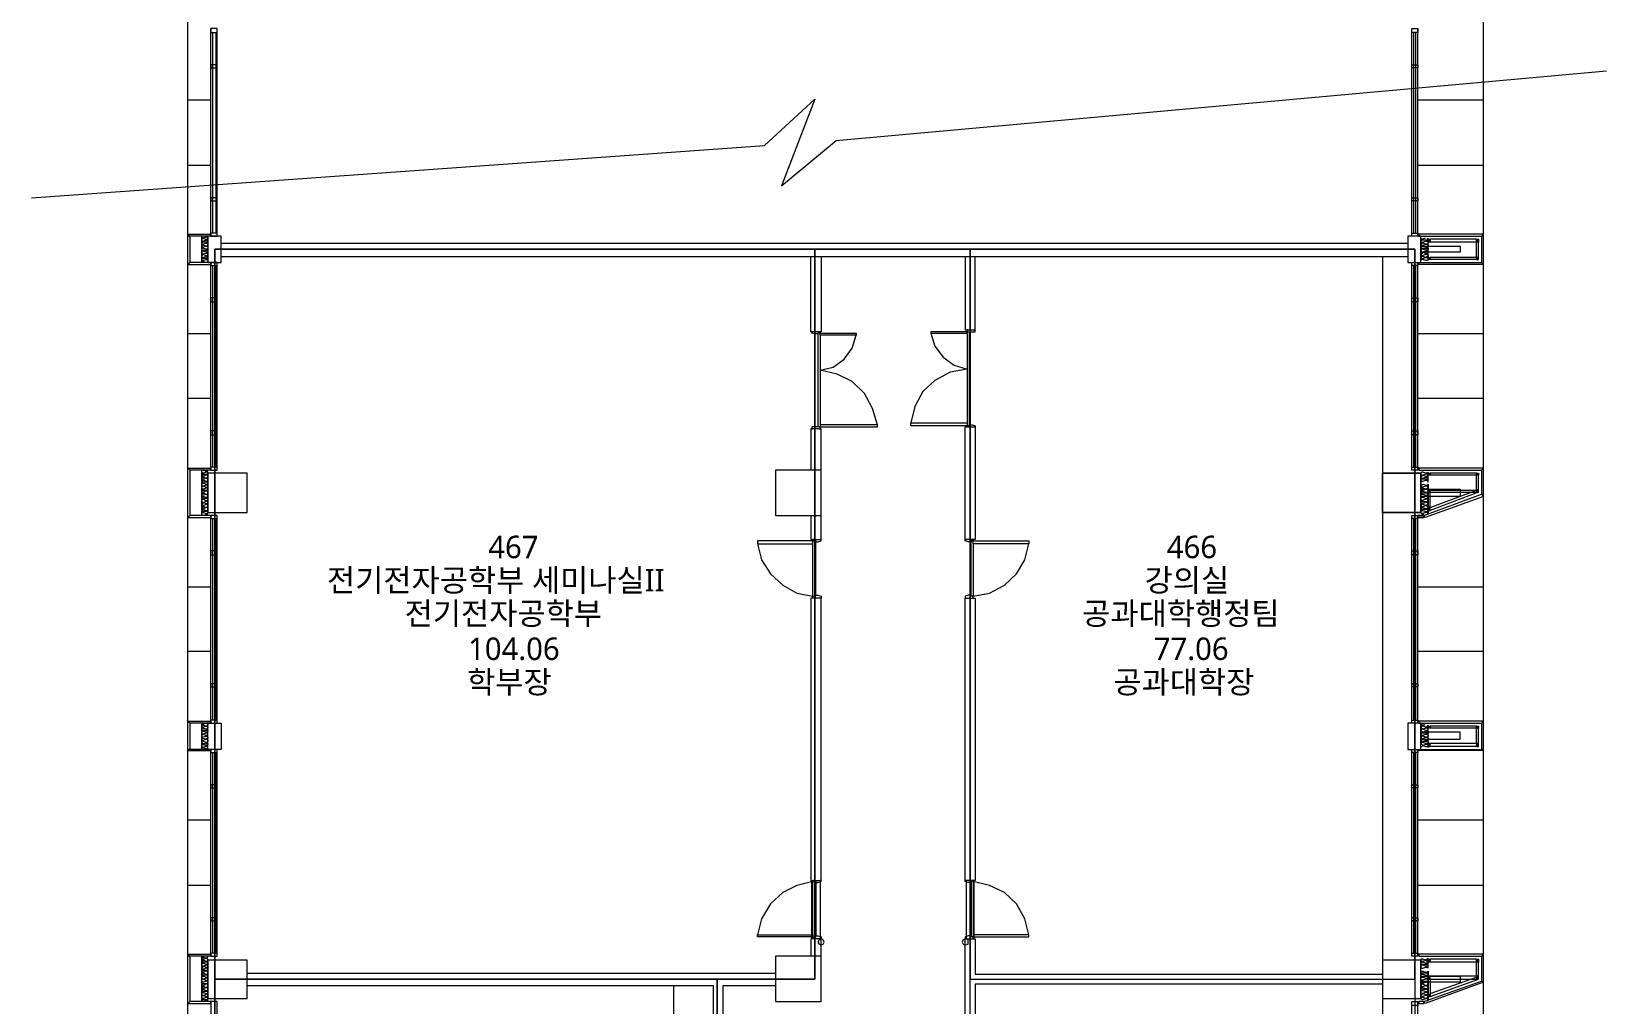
# Model space of a CAD drawing. Header units: millimetres. Extents: x -4005 to 126991, y -1911 to 106703.
# Drawn here: x 59626 to 83907, y 64587 to 79587 of the extents above; entities that cross this region are included whole.
import ezdxf

# ---------------------------------------------------------------- set-up
doc = ezdxf.new("R2010")
doc.units = ezdxf.units.MM
doc.layers.add('PDF_문자', color=7, linetype='Continuous')
doc.layers.add('PDF_형상', color=7, linetype='Continuous')
doc.styles.add('PDF 맑은 고딕', font='malgun.ttf')

msp = doc.modelspace()

# ---------------------------------------------------------------- linework, layer by layer
at = {"layer": 'PDF_형상', "lineweight": 5}
for points in [[(67787, 39389), (67787, 41798), (62036, 41798), (62036, 86505)], [(82010, 76447), (82010, 79929)], [(62393, 76432), (62393, 79634)], [(62424, 76478), (62424, 79572)], [(62471, 76478), (62471, 79572)], [(62486, 76432), (62486, 79634)], [(80907, 76432), (80907, 79634)], [(80938, 76478), (80938, 79572)], [(80969, 76478), (80969, 79572)], [(81000, 76432), (81000, 79634)], [(59626, 77022), (70927, 77831), (71704, 78546), (71191, 77209), (72031, 77908), (83907, 78981)], [(62393, 78530), (62036, 78530)], [(82010, 78530), (81000, 78530)], [(62393, 77520), (62036, 77520)], [(82010, 77520), (81000, 77520)], [(62549, 76323), (80845, 76323)], [(81140, 76401), (81156, 76385), (81140, 76370), (81124, 76370), (81078, 76370), (81062, 76370), (81047, 76354), (81062, 76338), (81078, 76338), (81124, 76354), (81140, 76354), (81156, 76338), (81156, 76323), (81140, 76307), (81124, 76307), (81078, 76323), (81062, 76323), (81047, 76307), (81062, 76292), (81078, 76292), (81124, 76307), (81140, 76307), (81156, 76292), (81156, 76276), (81140, 76261), (81124, 76261), (81078, 76276), (81062, 76276), (81047, 76261), (81062, 76245), (81078, 76245), (81124, 76245), (81140, 76245), (81156, 76245), (81156, 76230), (81140, 76214), (81124, 76214), (81078, 76230), (81062, 76230), (81047, 76214), (81062, 76183), (81078, 76183), (81062, 76167), (81047, 76152), (81062, 76136), (81078, 76136), (81124, 76152), (81140, 76152), (81156, 76136), (81156, 76121), (81140, 76121), (81124, 76105), (81078, 76121), (81062, 76121), (81047, 76105), (81062, 76090), (81078, 76090), (81124, 76105), (81140, 76105), (81156, 76090), (81156, 76074), (81140, 76059), (81124, 76059), (81078, 76074), (81062, 76074), (81047, 76059)], [(81109, 76401), (81078, 76385), (81062, 76385), (81047, 76401)], [(81047, 76276), (81653, 76276), (81653, 76183), (81047, 76183)], [(81156, 76059), (81156, 76401)], [(81902, 76385), (81187, 76385), (81156, 76338)], [(81933, 76074), (81902, 76105), (81902, 76338), (81187, 76338)], [(81933, 76385), (81902, 76338)], [(81933, 76105), (81933, 76338)], [(62393, 72825), (62393, 76028)], [(62455, 46073), (62455, 49773), (62455, 51172), (62455, 56270), (62455, 57669), (62455, 61229), (62455, 64975), (62455, 76230), (71704, 76230), (74098, 76230), (80953, 76230), (80953, 64975), (80953, 49975), (80953, 42482)], [(62486, 72825), (62486, 76028)], [(62549, 76121), (80845, 76121)], [(74098, 42482), (74098, 49975), (74098, 64975), (74098, 76230), (71704, 76230), (71704, 64975), (70197, 64975), (70197, 61229), (70197, 57483), (70197, 49773), (71704, 49773), (71704, 42218)], [(71798, 76121), (71798, 74955), (71642, 74955), (71642, 76121)], [(74021, 76121), (74021, 74986), (74176, 74986), (74176, 76121)], [(80456, 76121), (80456, 42125), (81047, 42125), (81047, 42731), (80456, 42731)], [(80907, 72825), (80907, 76028)], [(81000, 72825), (81000, 76028)], [(81902, 76074), (81187, 76074), (81156, 76074), (81156, 76105), (81187, 76105), (81187, 76074), (81156, 76105)], [(81902, 76105), (81187, 76105)], [(62424, 72872), (62424, 75981)], [(62471, 72872), (62471, 75981)], [(80938, 72872), (80938, 75981)], [(80969, 72872), (80969, 75981)], [(82010, 72856), (82010, 75996)], [(62393, 74924), (62036, 74924)], [(71767, 74955), (71782, 74955), (71782, 74939), (71751, 74939), (71751, 74924), (71704, 74924), (71658, 74939), (71658, 74955), (71673, 74955)], [(71751, 74939), (71751, 73509)], [(72668, 73525), (72590, 73774), (72466, 74007), (72280, 74193), (72046, 74302), (71782, 74364), (71984, 74411), (72155, 74535), (72280, 74706), (72342, 74908)], [(71782, 74908), (71782, 73525)], [(73492, 74939), (73554, 74737), (73679, 74566), (73850, 74442), (74052, 74380), (73787, 74333), (73554, 74209), (73368, 74038), (73243, 73805), (73181, 73556)], [(74067, 74986), (74052, 74986), (74052, 74955), (74083, 74955), (74129, 74955), (74176, 74955), (74176, 74986), (74160, 74986)], [(74052, 74939), (74052, 73556)], [(74083, 74955), (74083, 73525)], [(82010, 74924), (81000, 74924)], [(62393, 73929), (62036, 73929)], [(82010, 73929), (81000, 73929)], [(71642, 72126), (71642, 71753), (71798, 71753), (71798, 73463), (71642, 73463), (71642, 72825)], [(71767, 73463), (71782, 73463), (71782, 73494), (71751, 73494), (71704, 73494), (71658, 73494), (71658, 73463), (71673, 73463)], [(74021, 71737), (74021, 73494), (74176, 73494), (74176, 71753), (74021, 71753)], [(74067, 73494), (74052, 73494), (74052, 73509), (74083, 73509), (74083, 73525), (74129, 73525), (74176, 73509), (74176, 73494), (74160, 73494)], [(62253, 72126), (62253, 72825)], [(62346, 72126), (62346, 72141), (62315, 72141), (62284, 72126), (62269, 72126), (62253, 72141), (62253, 72157), (62269, 72172), (62284, 72172), (62315, 72157), (62346, 72157), (62346, 72172), (62346, 72188), (62315, 72188), (62284, 72188), (62269, 72188), (62253, 72188), (62253, 72204), (62269, 72219), (62284, 72219), (62315, 72204), (62346, 72204), (62346, 72219), (62346, 72250), (62315, 72250), (62284, 72235), (62269, 72235), (62253, 72250), (62253, 72266), (62269, 72266), (62284, 72266), (62315, 72250), (62346, 72266), (62346, 72281), (62346, 72297), (62315, 72297), (62284, 72281), (62269, 72281), (62253, 72297), (62253, 72312), (62269, 72312), (62284, 72328), (62269, 72328), (62253, 72343), (62253, 72359), (62269, 72375), (62284, 72375), (62315, 72359), (62346, 72359), (62346, 72375), (62346, 72390), (62315, 72390), (62284, 72390), (62269, 72390), (62253, 72390), (62253, 72406), (62269, 72421), (62284, 72421), (62315, 72406), (62346, 72406), (62346, 72421), (62346, 72437), (62315, 72452), (62284, 72437), (62269, 72437), (62253, 72437), (62253, 72452), (62269, 72468), (62284, 72468), (62315, 72452), (62346, 72452), (62346, 72483), (62346, 72499), (62315, 72499), (62284, 72483), (62269, 72483), (62253, 72499), (62253, 72514), (62269, 72514), (62284, 72514), (62315, 72514), (62346, 72514), (62346, 72530), (62346, 72546), (62315, 72546), (62284, 72530), (62269, 72530), (62253, 72546), (62253, 72561), (62269, 72577), (62284, 72577), (62269, 72577), (62253, 72592), (62253, 72608), (62269, 72623), (62284, 72623), (62315, 72608), (62346, 72608), (62346, 72623), (62346, 72639), (62315, 72639), (62284, 72639), (62269, 72639), (62253, 72639), (62253, 72654), (62269, 72670), (62284, 72670), (62315, 72654), (62346, 72654), (62346, 72670), (62346, 72685), (62315, 72701), (62284, 72685), (62269, 72685), (62253, 72701), (62253, 72717), (62269, 72717), (62284, 72717), (62315, 72701), (62346, 72717), (62346, 72732), (62346, 72748), (62315, 72748), (62284, 72732), (62269, 72732), (62253, 72748), (62253, 72763), (62269, 72763), (62284, 72763), (62315, 72763), (62346, 72763), (62346, 72779), (62346, 72794), (62315, 72794), (62284, 72779), (62269, 72779), (62253, 72794), (62253, 72810), (62269, 72825), (62284, 72825), (62315, 72810), (62346, 72810), (62346, 72825)], [(71798, 72825), (71098, 72825), (71098, 72126), (71798, 72126)], [(80456, 72172), (81047, 72172), (81047, 72779), (80456, 72779)], [(81187, 72250), (81902, 72514), (81933, 72483), (81187, 72204), (81156, 72250), (81140, 72266), (81124, 72281), (81140, 72297), (81156, 72312), (81140, 72328), (81124, 72328), (81078, 72312), (81062, 72312), (81047, 72328), (81047, 72343), (81062, 72343), (81078, 72343), (81124, 72343), (81140, 72343), (81156, 72359), (81140, 72375), (81124, 72375), (81078, 72359), (81062, 72359), (81047, 72375), (81047, 72390), (81062, 72406), (81078, 72406), (81124, 72390), (81140, 72390), (81156, 72406), (81140, 72421), (81124, 72421), (81078, 72406), (81062, 72406), (81047, 72421), (81047, 72437), (81062, 72452), (81078, 72452), (81124, 72437), (81140, 72437), (81156, 72452), (81140, 72468), (81124, 72468), (81078, 72468), (81062, 72468), (81047, 72468), (81047, 72483), (81062, 72499), (81078, 72499), (81124, 72483), (81140, 72483), (81156, 72499), (81140, 72530), (81124, 72530), (81140, 72546), (81156, 72561), (81140, 72577), (81124, 72577), (81078, 72561), (81062, 72561), (81047, 72577), (81047, 72592), (81062, 72592), (81078, 72608), (81124, 72592), (81140, 72592), (81156, 72608), (81156, 72141)], [(81902, 72779), (81187, 72779), (81156, 72748)], [(81187, 72235), (81187, 72483), (81156, 72514), (81902, 72514), (81902, 72748), (81187, 72748)], [(81933, 72779), (81902, 72748)], [(81933, 72514), (81933, 72748)], [(81047, 72530), (81653, 72530), (81653, 72421), (81047, 72421)], [(81156, 72235), (81156, 72483), (81902, 72483)], [(82010, 68955), (82010, 72421)], [(62393, 68924), (62393, 72126)], [(62486, 68924), (62486, 72126)], [(80907, 68924), (80907, 72126)], [(81000, 68924), (81000, 72126), (81093, 72126), (81093, 72095), (81000, 72095), (81093, 72095), (81093, 72126), (81000, 72126)], [(81140, 72141), (81156, 72157), (81140, 72172), (81124, 72172), (81078, 72157), (81062, 72157), (81047, 72172), (81047, 72188), (81062, 72204), (81078, 72204), (81124, 72188), (81140, 72188), (81156, 72204), (81140, 72219), (81124, 72219), (81078, 72219), (81062, 72219), (81047, 72219), (81047, 72235), (81062, 72250), (81078, 72250), (81124, 72235), (81140, 72235), (81156, 72250)], [(81093, 72141), (81078, 72157), (81062, 72141)], [(62424, 68970), (62424, 72079)], [(62471, 68970), (62471, 72079)], [(80938, 68970), (80938, 72079)], [(80969, 68970), (80969, 72079)], [(70818, 71691), (70881, 71442), (71020, 71224), (71207, 71053), (71425, 70929), (71673, 70882), (71673, 71691)], [(71689, 71753), (71673, 71753), (71673, 71737), (71720, 71737), (71720, 71722), (71751, 71722), (71798, 71737), (71798, 71753), (71782, 71753)], [(71720, 70898), (71720, 71722)], [(74129, 71753), (74145, 71753), (74145, 71737), (74114, 71737), (74114, 71722), (74067, 71722), (74021, 71737), (74021, 71753), (74036, 71753)], [(74114, 70898), (74114, 71722)], [(74145, 71691), (74145, 70882), (74394, 70929), (74627, 71053), (74813, 71224), (74938, 71442), (75000, 71691)], [(62393, 71022), (62036, 71022)], [(82010, 71022), (81000, 71022)], [(71689, 70851), (71673, 70851), (71673, 70882), (71720, 70882), (71720, 70898), (71751, 70898), (71798, 70882), (71798, 70851), (71782, 70851)], [(74129, 70851), (74145, 70851), (74145, 70882), (74114, 70882), (74114, 70898), (74067, 70898), (74021, 70882), (74021, 70851), (74036, 70851)], [(62393, 70027), (62036, 70027)], [(82010, 70027), (81000, 70027)], [(81109, 68893), (81078, 68893), (81062, 68893), (81047, 68908)], [(81140, 68893), (81156, 68877), (81140, 68877), (81140, 68861), (81124, 68861), (81078, 68877), (81062, 68877), (81047, 68861), (81062, 68846), (81078, 68830), (81062, 68830), (81047, 68799), (81062, 68784), (81078, 68784), (81124, 68799), (81140, 68799), (81156, 68784), (81156, 68768), (81140, 68768), (81124, 68768), (81078, 68768), (81062, 68768), (81047, 68753), (81062, 68737), (81078, 68737), (81124, 68753), (81140, 68753), (81156, 68737), (81156, 68722), (81140, 68706), (81124, 68706), (81078, 68722), (81062, 68722), (81047, 68706), (81062, 68690), (81078, 68690), (81124, 68706), (81140, 68706), (81156, 68690), (81156, 68675), (81140, 68659), (81124, 68659), (81078, 68675), (81062, 68675), (81047, 68659), (81062, 68644), (81078, 68644), (81124, 68644), (81140, 68644), (81156, 68644), (81156, 68628), (81140, 68613), (81124, 68613), (81078, 68628), (81062, 68628), (81047, 68613), (81062, 68597), (81078, 68582), (81062, 68566), (81047, 68551)], [(81047, 68675), (81653, 68675), (81653, 68784), (81047, 68784)], [(81156, 68551), (81156, 68893)], [(81902, 68877), (81187, 68877), (81156, 68846)], [(81933, 68566), (81902, 68613), (81902, 68846), (81187, 68846)], [(81933, 68877), (81902, 68846)], [(81933, 68613), (81933, 68846)], [(62393, 65333), (62393, 68519)], [(62424, 65379), (62424, 68473)], [(62471, 65379), (62471, 68473)], [(62486, 65333), (62486, 68519)], [(80907, 65333), (80907, 68519)], [(80938, 65379), (80938, 68473)], [(80969, 65379), (80969, 68473)], [(81000, 65333), (81000, 68519)], [(81902, 68566), (81187, 68566), (81156, 68613)], [(81902, 68613), (81187, 68613)], [(82010, 65348), (82010, 68504)], [(62393, 67431), (62036, 67431)], [(82010, 67431), (81000, 67431)], [(62393, 66421), (62036, 66421)], [(71673, 65659), (71673, 66483), (71425, 66421), (71207, 66312), (71020, 66141), (70881, 65908), (70818, 65659)], [(71689, 66499), (71673, 66499), (71673, 66483), (71720, 66483), (71720, 66468), (71751, 66468), (71798, 66483), (71798, 66499), (71782, 66499)], [(71720, 66468), (71720, 65644)], [(74129, 66499), (74145, 66499), (74145, 66483), (74114, 66483), (74114, 66468), (74067, 66468), (74021, 66483), (74021, 66499), (74036, 66499)], [(74114, 66468), (74114, 65644)], [(75000, 65659), (74938, 65908), (74813, 66141), (74627, 66312), (74394, 66421), (74145, 66483), (74145, 65659)], [(82010, 66421), (81000, 66421)], [(71798, 65333), (71098, 65333), (71098, 64633), (71798, 64633), (71798, 65597), (71642, 65597), (71642, 65333)], [(71689, 65597), (71673, 65597), (71673, 65628), (71720, 65628), (71720, 65644), (71751, 65644), (71798, 65628), (71798, 65597), (71782, 65597)], [(74129, 65597), (74145, 65597), (74145, 65628), (74114, 65628), (74114, 65644), (74067, 65644), (74021, 65628), (74021, 65597), (74036, 65597)], [(80456, 64898), (74176, 64898), (74176, 64354), (74021, 64354), (74021, 65597), (74176, 65597), (74176, 65053), (80456, 65053)], [(62253, 64633), (62253, 65333)], [(62346, 64633), (62346, 64649), (62315, 64649), (62284, 64633), (62269, 64633), (62253, 64649), (62253, 64664), (62269, 64664), (62284, 64664), (62315, 64664), (62346, 64664), (62346, 64680), (62346, 64695), (62315, 64695), (62284, 64680), (62269, 64680), (62253, 64695), (62253, 64711), (62269, 64727), (62284, 64727), (62269, 64727), (62253, 64742), (62253, 64758), (62269, 64773), (62284, 64773), (62315, 64758), (62346, 64758), (62346, 64773), (62346, 64789), (62315, 64789), (62284, 64789), (62269, 64789), (62253, 64789), (62253, 64804), (62269, 64820), (62284, 64820), (62315, 64804), (62346, 64804), (62346, 64820), (62346, 64835), (62315, 64851), (62284, 64835), (62269, 64835), (62253, 64851), (62253, 64866), (62269, 64866), (62284, 64866), (62315, 64851), (62346, 64866), (62346, 64882), (62346, 64898), (62315, 64898), (62284, 64882), (62269, 64882), (62253, 64898), (62253, 64913), (62269, 64913), (62284, 64913), (62315, 64913), (62346, 64913), (62346, 64929), (62346, 64944), (62315, 64944), (62284, 64929), (62269, 64929), (62253, 64944), (62253, 64960), (62269, 64975), (62284, 64975), (62269, 64975), (62253, 64991), (62253, 65006), (62269, 65022), (62284, 65022), (62315, 65006), (62346, 65006), (62346, 65022), (62346, 65037), (62315, 65037), (62284, 65037), (62269, 65037), (62253, 65037), (62253, 65053), (62269, 65069), (62284, 65069), (62315, 65053), (62346, 65053), (62346, 65069), (62346, 65100), (62315, 65100), (62284, 65084), (62269, 65084), (62253, 65100), (62253, 65115), (62269, 65115), (62284, 65115), (62315, 65115), (62346, 65115), (62346, 65131), (62346, 65146), (62315, 65146), (62284, 65131), (62269, 65131), (62253, 65146), (62253, 65162), (62269, 65162), (62284, 65177), (62269, 65177), (62253, 65193), (62253, 65208), (62269, 65224), (62284, 65224), (62315, 65208), (62346, 65208), (62346, 65224), (62346, 65240), (62315, 65240), (62284, 65240), (62269, 65240), (62253, 65240), (62253, 65255), (62269, 65271), (62284, 65271), (62315, 65255), (62346, 65255), (62346, 65271), (62346, 65286), (62315, 65302), (62284, 65286), (62269, 65286), (62253, 65286), (62253, 65302), (62269, 65317), (62284, 65317), (62315, 65302), (62346, 65317), (62346, 65333)], [(80456, 64680), (81047, 64680), (81047, 65271), (80456, 65271)], [(81140, 64649), (81156, 64649), (81140, 64680), (81124, 64680), (81140, 64695), (81156, 64711), (81140, 64727), (81124, 64727), (81078, 64711), (81062, 64711), (81047, 64727), (81047, 64742), (81062, 64742), (81078, 64758), (81124, 64742), (81140, 64742), (81156, 64758), (81140, 64773), (81124, 64773), (81078, 64758), (81062, 64758), (81047, 64773), (81047, 64789), (81062, 64804), (81078, 64804), (81124, 64789), (81140, 64789), (81156, 64804), (81140, 64820), (81124, 64820), (81078, 64820), (81062, 64820), (81047, 64820), (81047, 64835), (81062, 64851), (81078, 64851), (81124, 64835), (81140, 64835), (81156, 64851), (81140, 64866), (81124, 64882), (81140, 64882), (81156, 64913), (81140, 64929), (81124, 64929), (81078, 64913), (81062, 64913), (81047, 64929), (81047, 64944), (81062, 64944), (81078, 64944), (81124, 64944), (81140, 64944), (81156, 64960), (81140, 64975), (81124, 64975), (81078, 64960), (81062, 64960), (81047, 64975), (81047, 64991), (81062, 65006), (81078, 65006), (81124, 64991), (81140, 64991), (81156, 65006), (81140, 65022), (81124, 65022), (81078, 65006), (81062, 65006), (81047, 65022), (81047, 65037), (81062, 65053), (81078, 65053), (81124, 65037), (81140, 65037), (81156, 65053), (81140, 65069), (81124, 65069), (81078, 65069), (81062, 65069), (81047, 65069), (81047, 65084), (81062, 65100), (81078, 65100), (81124, 65084), (81140, 65084), (81156, 65100), (81156, 64649)], [(81902, 65286), (81187, 65286), (81156, 65240)], [(81902, 65022), (81902, 65240), (81187, 65240)], [(81933, 65286), (81902, 65240)], [(81933, 65022), (81933, 65240)], [(62953, 65069), (71098, 65069)], [(62953, 64882), (70134, 64882), (70134, 62628), (68782, 62628), (68782, 62473), (70290, 62473), (70290, 64882), (71098, 64882)], [(69528, 62628), (69528, 64882)], [(81047, 65022), (81653, 65022), (81653, 64929), (81047, 64929)], [(81156, 64742), (81187, 64711), (81933, 64975), (81902, 65022), (81156, 65022), (81187, 64975), (81187, 64727)], [(81156, 64727), (81156, 64975), (81902, 64975)], [(81187, 64758), (81902, 65006)], [(82010, 61447), (82010, 64929)], [(80907, 61431), (80907, 64633)], [(81000, 61431), (81000, 64633)]]:
    msp.add_lwpolyline(points, dxfattribs=at)
for points in [[(62486, 79572), (62486, 79634), (62393, 79634), (62393, 79572)], [(80907, 79572), (80907, 79634), (81000, 79634), (81000, 79572)], [(62486, 79028), (62486, 79074), (62393, 79074), (62393, 79028)], [(80907, 79028), (80907, 79074), (81000, 79074), (81000, 79028)], [(62486, 76976), (62486, 77022), (62393, 77022), (62393, 76976)], [(80907, 76976), (80907, 77022), (81000, 77022), (81000, 76976)], [(62067, 76432), (62036, 76463), (62393, 76463), (62393, 76432)], [(62067, 76432), (62036, 76463), (62393, 76463), (62393, 76432)], [(62067, 76028), (62036, 75996), (62393, 75996), (62393, 76028), (62067, 76028), (62036, 75996), (62036, 76447), (62067, 76416)], [(62067, 76028), (62036, 75996), (62393, 75996), (62393, 76028), (62067, 76028), (62036, 75996), (62036, 76447), (62067, 76416)], [(62269, 76401), (62253, 76401), (62253, 76370), (62253, 76354), (62269, 76354), (62315, 76370), (62331, 76370), (62346, 76354), (62346, 76338), (62331, 76338), (62315, 76338), (62269, 76338), (62253, 76338), (62253, 76323), (62253, 76307), (62269, 76307), (62315, 76323), (62331, 76323), (62346, 76307), (62346, 76292), (62331, 76276), (62315, 76276), (62269, 76292), (62253, 76292), (62253, 76276), (62253, 76261), (62269, 76261), (62315, 76276), (62331, 76276), (62346, 76261), (62346, 76245), (62331, 76230), (62315, 76230), (62269, 76245), (62253, 76245), (62253, 76230), (62253, 76214), (62269, 76214), (62315, 76214), (62331, 76214), (62346, 76214), (62346, 76199), (62331, 76183), (62315, 76183), (62269, 76199), (62253, 76199), (62253, 76183), (62253, 76167), (62269, 76152), (62253, 76136), (62253, 76121), (62253, 76105), (62269, 76105), (62315, 76121), (62331, 76121), (62346, 76105), (62346, 76090), (62331, 76090), (62315, 76090), (62269, 76090), (62253, 76090), (62253, 76074), (62253, 76059), (62269, 76059), (62315, 76074), (62331, 76074), (62346, 76059), (62346, 76043), (62331, 76028), (62315, 76028), (62269, 76043), (62253, 76043), (62253, 76028), (62253, 76432), (62253, 76416)], [(62269, 76401), (62315, 76385), (62331, 76385), (62346, 76401), (62346, 76416), (62331, 76416), (62315, 76416)], [(62346, 76028), (62549, 76028), (62549, 76432), (62346, 76432)], [(62486, 76432), (62486, 76478), (62393, 76478), (62393, 76432)], [(80845, 76432), (80845, 76028), (81047, 76028), (81047, 76432)], [(80907, 76432), (80907, 76478), (81000, 76478), (81000, 76432)], [(81979, 76432), (82010, 76463), (81016, 76463), (81016, 76432)], [(81979, 76432), (82010, 76463), (81016, 76463), (81016, 76432)], [(81156, 76385), (81187, 76385), (81187, 76338), (81156, 76338)], [(81902, 76385), (81933, 76385), (81933, 76338), (81902, 76338)], [(81979, 76028), (82010, 75996), (82010, 76447), (81979, 76416)], [(81979, 76028), (82010, 75996), (82010, 76447), (81979, 76416)], [(62269, 76152), (62315, 76136), (62331, 76136), (62346, 76136), (62346, 76152), (62331, 76167), (62315, 76167)], [(62486, 75981), (62486, 76028), (62393, 76028), (62393, 75981)], [(62455, 76230), (62455, 64975), (70197, 64975), (71704, 64975), (71704, 76230)], [(74098, 76230), (74098, 64975), (80953, 64975), (80953, 76230)], [(80907, 75981), (80907, 76028), (81000, 76028), (81000, 75981)], [(81979, 76028), (82010, 75996), (81016, 75996), (81016, 76028)], [(81979, 76028), (82010, 75996), (81016, 75996), (81016, 76028)], [(81078, 76183), (81124, 76167), (81140, 76167), (81156, 76167), (81156, 76183), (81140, 76199), (81124, 76199)], [(81902, 76074), (81933, 76074), (81933, 76105), (81902, 76105)], [(62486, 75421), (62486, 75483), (62393, 75483), (62393, 75421)], [(80907, 75421), (80907, 75483), (81000, 75483), (81000, 75421)], [(71782, 74939), (72342, 74939), (72342, 74908), (71782, 74908)], [(74052, 74955), (73492, 74955), (73492, 74939), (74052, 74939)], [(62486, 73369), (62486, 73432), (62393, 73432), (62393, 73369)], [(71782, 73494), (72668, 73494), (72668, 73525), (71782, 73525)], [(74052, 73509), (73181, 73509), (73181, 73556), (74052, 73556)], [(80907, 73369), (80907, 73432), (81000, 73432), (81000, 73369)], [(62067, 72126), (62036, 72095), (62393, 72095), (62393, 72126), (62067, 72126), (62036, 72095), (62036, 72856), (62067, 72825)], [(62067, 72825), (62036, 72856), (62393, 72856), (62393, 72825)], [(62067, 72126), (62036, 72095), (62393, 72095), (62393, 72126), (62067, 72126), (62036, 72095), (62036, 72856), (62067, 72825)], [(62067, 72825), (62036, 72856), (62393, 72856), (62393, 72825)], [(62486, 72825), (62486, 72872), (62393, 72872), (62393, 72825)], [(80907, 72825), (80907, 72872), (81000, 72872), (81000, 72825)], [(81979, 72825), (82010, 72856), (81016, 72856), (81016, 72825)], [(81979, 72825), (82010, 72856), (81016, 72856), (81016, 72825)], [(81979, 72452), (82010, 72437), (82010, 72856), (81979, 72825)], [(81979, 72452), (82010, 72437), (82010, 72856), (81979, 72825)], [(62953, 72172), (62953, 72779), (62346, 72779), (62346, 72172)], [(62953, 72779), (62346, 72779), (62346, 72172), (62953, 72172)], [(71098, 72825), (71098, 72126), (71798, 72126), (71798, 72825)], [(81047, 72779), (81047, 72172), (80456, 72172), (80456, 72779)], [(81156, 72794), (81140, 72779), (81124, 72779), (81078, 72794), (81062, 72794), (81047, 72779), (81047, 72763), (81062, 72748), (81078, 72748), (81062, 72732), (81047, 72732), (81047, 72717), (81062, 72701), (81078, 72701), (81124, 72717), (81140, 72717), (81156, 72701), (81140, 72685), (81124, 72685), (81078, 72685), (81062, 72685), (81047, 72685), (81047, 72670), (81062, 72654), (81078, 72654), (81124, 72670), (81140, 72670), (81156, 72639)], [(81078, 72748), (81124, 72732), (81140, 72732), (81156, 72748), (81140, 72763), (81124, 72763)], [(81156, 72779), (81187, 72779), (81187, 72748), (81156, 72748)], [(81902, 72779), (81933, 72779), (81933, 72748), (81902, 72748)], [(62284, 72577), (62315, 72561), (62346, 72561), (62346, 72577), (62346, 72592), (62315, 72592)], [(81124, 72530), (81078, 72546), (81062, 72546), (81047, 72546), (81047, 72530), (81062, 72514), (81078, 72514)], [(81109, 72095), (81093, 72126), (81979, 72452), (82010, 72421)], [(81109, 72095), (81093, 72126), (81979, 72452), (82010, 72421)], [(81156, 72483), (81187, 72483), (81187, 72514), (81156, 72514)], [(81902, 72483), (81933, 72483), (81933, 72514), (81902, 72514)], [(62284, 72328), (62315, 72312), (62346, 72312), (62346, 72328), (62346, 72343), (62315, 72343)], [(62486, 72079), (62486, 72126), (62393, 72126), (62393, 72079)], [(80907, 72079), (80907, 72126), (81000, 72126), (81000, 72079)], [(81124, 72281), (81078, 72297), (81062, 72297), (81047, 72281), (81062, 72266), (81078, 72266)], [(81156, 72204), (81187, 72204), (81187, 72250), (81156, 72250)], [(71673, 71737), (70818, 71737), (70818, 71691), (71673, 71691)], [(74145, 71737), (75000, 71737), (75000, 71691), (74145, 71691)], [(62486, 71520), (62486, 71582), (62393, 71582), (62393, 71520)], [(80907, 71520), (80907, 71582), (81000, 71582), (81000, 71520)], [(71798, 66499), (71798, 70851), (71642, 70851), (71642, 66499)], [(74021, 66499), (74021, 70851), (74176, 70851), (74176, 66499)], [(62486, 69483), (62486, 69530), (62393, 69530), (62393, 69483)], [(80907, 69483), (80907, 69530), (81000, 69530), (81000, 69483)], [(62486, 68924), (62486, 68970), (62393, 68970), (62393, 68924)], [(80907, 68924), (80907, 68970), (81000, 68970), (81000, 68924)], [(62067, 68535), (62036, 68504), (62036, 68955), (62067, 68924)], [(62067, 68924), (62036, 68955), (62393, 68955), (62393, 68924)], [(62067, 68535), (62036, 68504), (62036, 68955), (62067, 68924)], [(62067, 68924), (62036, 68955), (62393, 68955), (62393, 68924)], [(62269, 68908), (62315, 68924), (62331, 68924), (62346, 68908), (62346, 68893), (62331, 68877), (62315, 68877), (62269, 68893), (62253, 68893), (62253, 68877), (62253, 68861), (62269, 68861), (62315, 68877), (62331, 68877), (62346, 68861), (62346, 68846), (62331, 68830), (62315, 68830), (62269, 68846), (62253, 68846), (62253, 68830), (62253, 68815), (62269, 68815), (62315, 68815), (62331, 68815), (62346, 68815), (62346, 68799), (62331, 68784), (62315, 68784), (62269, 68799), (62253, 68799), (62253, 68784), (62253, 68753), (62269, 68753), (62253, 68737), (62253, 68722), (62253, 68706), (62269, 68706), (62315, 68722), (62331, 68722), (62346, 68706), (62346, 68690), (62331, 68690), (62315, 68675), (62269, 68690), (62253, 68690), (62253, 68675), (62253, 68659), (62269, 68659), (62315, 68675), (62331, 68675), (62346, 68659), (62346, 68644), (62331, 68628), (62315, 68628), (62269, 68644), (62253, 68644), (62253, 68628), (62253, 68613), (62269, 68613), (62315, 68613), (62331, 68613), (62346, 68613), (62346, 68597), (62331, 68582), (62315, 68582), (62269, 68597), (62253, 68597), (62253, 68582), (62253, 68566), (62269, 68551), (62253, 68551), (62253, 68519), (62253, 68924), (62253, 68908)], [(62269, 68753), (62315, 68737), (62331, 68737), (62346, 68737), (62346, 68753), (62331, 68768), (62315, 68768)], [(62549, 68924), (62549, 68519), (62346, 68519), (62346, 68924)], [(80845, 68924), (80845, 68519), (81047, 68519), (81047, 68924)], [(81979, 68924), (82010, 68955), (81016, 68955), (81016, 68924)], [(81979, 68924), (82010, 68955), (81016, 68955), (81016, 68924)], [(81078, 68830), (81124, 68815), (81140, 68815), (81156, 68830), (81156, 68846), (81140, 68846), (81124, 68846)], [(81156, 68877), (81187, 68877), (81187, 68846), (81156, 68846)], [(81902, 68877), (81933, 68877), (81933, 68846), (81902, 68846)], [(81979, 68535), (82010, 68504), (82010, 68955), (81979, 68924)], [(81979, 68535), (82010, 68504), (82010, 68955), (81979, 68924)], [(62067, 68519), (62036, 68504), (62393, 68504), (62393, 68519)], [(62067, 68519), (62036, 68504), (62393, 68504), (62393, 68519)], [(62269, 68551), (62315, 68535), (62331, 68535), (62346, 68551), (62346, 68566), (62331, 68566), (62315, 68566)], [(62486, 68473), (62486, 68519), (62393, 68519), (62393, 68473)], [(80907, 68473), (80907, 68519), (81000, 68519), (81000, 68473)], [(81979, 68519), (82010, 68504), (81016, 68504), (81016, 68519)], [(81979, 68519), (82010, 68504), (81016, 68504), (81016, 68519)], [(81078, 68582), (81124, 68566), (81140, 68566), (81156, 68566), (81156, 68582), (81140, 68597), (81124, 68597)], [(81156, 68566), (81187, 68566), (81187, 68613), (81156, 68613)], [(81902, 68566), (81933, 68566), (81933, 68613), (81902, 68613)], [(62486, 67929), (62486, 67975), (62393, 67975), (62393, 67929)], [(80907, 67929), (80907, 67975), (81000, 67975), (81000, 67929)], [(71658, 65597), (71658, 66499), (71782, 66499), (71782, 65597)], [(74160, 65597), (74160, 66499), (74036, 66499), (74036, 65597)], [(62486, 65877), (62486, 65924), (62393, 65924), (62393, 65877)], [(80907, 65877), (80907, 65924), (81000, 65924), (81000, 65877)], [(71673, 65628), (70818, 65628), (70818, 65659), (71673, 65659)], [(71751, 65550), (71767, 65519), (71798, 65504), (71829, 65519), (71844, 65550), (71829, 65582), (71798, 65597), (71767, 65582)], [(74067, 65550), (74067, 65582), (74021, 65597), (73989, 65582), (73974, 65550), (73989, 65519), (74021, 65504), (74067, 65519)], [(74145, 65628), (75000, 65628), (75000, 65659), (74145, 65659)], [(62067, 65333), (62036, 65364), (62393, 65364), (62393, 65333)], [(62067, 65333), (62036, 65364), (62393, 65364), (62393, 65333)], [(62067, 64633), (62036, 64602), (62036, 65348), (62067, 65317)], [(62067, 64633), (62036, 64602), (62036, 65348), (62067, 65317)], [(62486, 65333), (62486, 65379), (62393, 65379), (62393, 65333)], [(71798, 64633), (71798, 65333), (71098, 65333), (71098, 64633)], [(80907, 65333), (80907, 65379), (81000, 65379), (81000, 65333)], [(81979, 65333), (82010, 65364), (81016, 65364), (81016, 65333)], [(81979, 65333), (82010, 65364), (81016, 65364), (81016, 65333)], [(81979, 64944), (82010, 64929), (82010, 65348), (81979, 65317)], [(62284, 65177), (62315, 65162), (62346, 65162), (62346, 65177), (62346, 65193), (62315, 65193)], [(62953, 65271), (62346, 65271), (62346, 64680), (62953, 64680)], [(62346, 64680), (62953, 64680), (62953, 65271), (62346, 65271)], [(80456, 65271), (80456, 64680), (81047, 64680), (81047, 65271)], [(81156, 65302), (81140, 65286), (81124, 65271), (81078, 65286), (81062, 65286), (81047, 65286), (81047, 65271), (81062, 65255), (81078, 65255), (81124, 65271), (81140, 65255), (81156, 65240), (81140, 65224), (81124, 65224), (81078, 65240), (81062, 65240), (81047, 65224), (81047, 65208), (81062, 65208), (81078, 65208), (81124, 65208), (81140, 65208), (81156, 65193), (81140, 65177), (81124, 65177), (81078, 65193), (81062, 65193), (81047, 65177), (81047, 65162), (81062, 65146), (81078, 65146), (81124, 65162), (81140, 65162), (81156, 65146)], [(81156, 65286), (81187, 65286), (81187, 65240), (81156, 65240)], [(81902, 65286), (81933, 65286), (81933, 65240), (81902, 65240)], [(62284, 64975), (62315, 64960), (62346, 64960), (62346, 64975), (62346, 64991), (62315, 64991)], [(62455, 64975), (62455, 61229), (70197, 61229), (70197, 64975)], [(74098, 64975), (80953, 64975), (80953, 57483), (74098, 57483)], [(81124, 64882), (81078, 64898), (81062, 64898), (81047, 64882), (81047, 64866), (81062, 64866), (81078, 64866)], [(81109, 64602), (81093, 64633), (81979, 64944), (82010, 64929)], [(81156, 64975), (81187, 64975), (81187, 65022), (81156, 65022)], [(81902, 64975), (81933, 64975), (81933, 65022), (81902, 65022)], [(62067, 64633), (62036, 64602), (62393, 64602), (62393, 64633)], [(62067, 64633), (62036, 64602), (62393, 64602), (62393, 64633)], [(62284, 64727), (62315, 64711), (62346, 64711), (62346, 64727), (62346, 64742), (62315, 64742)], [(62486, 61431), (62486, 64633), (62393, 64633), (62393, 61431)], [(80907, 64571), (80907, 64633), (81000, 64633), (81000, 64571)], [(81016, 64602), (81093, 64602), (81093, 64633), (81016, 64633)], [(81124, 64680), (81078, 64695), (81062, 64695), (81047, 64695), (81047, 64680), (81062, 64664), (81078, 64664)], [(81156, 64711), (81187, 64711), (81187, 64742), (81156, 64742)]]:
    msp.add_lwpolyline(points, close=True, dxfattribs=at)

# ---------------------------------------------------------------- texts
at = {"layer": 'PDF_문자', "attachment_point": 4, "style": 'PDF 맑은 고딕'}
for s, insert, char_height in [('467', (66668, 71638), 346.4), ('466', (77129, 71638), 346.4), ('전기전자공학부 세미나실II', (64181, 71109), 346.35), ('강의실', (76787, 71109), 346.4), ('전기전자공학부', (65378, 70596), 346.4), ('공과대학행정팀', (75824, 70596), 346.4), ('104.06', (66357, 70068), 346.4), ('77.06', (76928, 70068), 346.4), ('학부장', (66341, 69539), 346.4), ('공과대학장', (76305, 69539), 346.4)]:
    msp.add_mtext(s, dxfattribs=dict(at, insert=insert, char_height=char_height))

doc.saveas('drawing.dxf')
